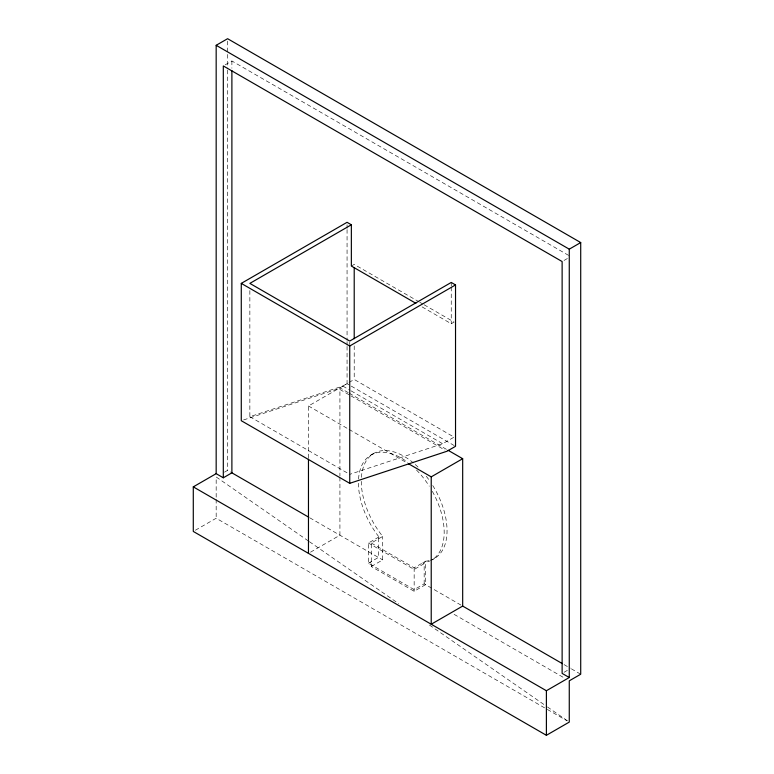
<?xml version="1.0" encoding="UTF-8"?>
<svg xmlns="http://www.w3.org/2000/svg" width="774" height="774" viewBox="0 0 774 774"><rect width="100%" height="100%" fill="white"/><g stroke="black" fill="none" stroke-linecap="round" stroke-linejoin="round"><path stroke-width="0.58" stroke-dasharray="3.87 2.9" d="M225.215 64.832L231.89 60.982L569.654 255.991M351.357 266.053L354.211 264.408L418.724 301.647M249.857 290.598L249.857 416.702L342.776 386.062L347.971 383.062M349.016 382.462L354.211 379.463L454.096 437.126L442.66 443.734L349.742 474.365M308.468 457.927L308.468 405.982L347.062 383.701L350.196 385.51M422.101 306.901L451.242 323.726L454.096 322.071L423.92 304.656M564.033 260.451L569.751 257.142M224.479 472.159L227.604 470.36L230.729 472.159M195.367 530.238L216.169 518.232L546.289 708.829M370.969 455.044L373.832 453.4M310.5 552.191L339.921 535.202L339.921 477.219M460.994 605.104L424.171 583.848L414.158 589.624L368.414 563.211L368.414 543.029L378.418 537.253L379.85 538.085A60.653 35.014 60 0 1 358.41 482.812M429.135 560.599A60.653 35.014 60 0 1 425.603 561.189L425.603 584.67L414.158 591.278L371.278 566.51L371.278 543.029L382.714 536.43A60.653 35.014 60 0 1 361.264 481.157M368.414 563.211L378.418 557.435L378.418 537.253M371.278 566.51L382.714 559.912L382.714 536.43M371.278 543.029L414.158 567.797L425.603 561.189M424.171 583.848L424.171 563.666L414.158 569.441L368.414 543.029M434.485 558.451L431.621 560.095A60.653 35.014 60 0 0 431.621 490.068M564.033 672.296L567.845 670.1M243.558 419.953L338.49 388.654L349.954 395.272M419.76 302.247L422.885 304.056M351.232 386.11L455.528 446.317M342.776 386.062L350.061 390.27M351.096 390.87L442.66 443.734M348.242 392.631L339.921 387.832L339.921 476.01M349.277 393.231L447.072 449.694M350.999 395.882L444.866 450.071M308.468 405.982L348 428.806M349.035 429.415L406.253 462.446M249.857 416.702L348.697 473.765M424.171 563.666L422.739 562.843A60.653 35.014 60 0 0 429.58 561.131M309.793 517.816L382.714 559.912M564.053 664.605L570.303 668.214M571.338 668.813L580.713 674.222M369.846 562.388L371.278 563.211M454.096 614.333L565.088 678.411M547.334 709.429L567.178 720.884M308.41 540.997L216.169 476.958L216.169 498.185M309.397 541.684L398.668 603.662M429.415 625.005L546.463 706.256M547.45 706.943L567.284 720.72M451.242 282.452L451.242 285.993M451.242 287.173L451.242 323.726M414.158 567.797L414.158 591.278M354.211 345.901L354.211 379.463M349.742 342.253L349.742 344.662M347.062 224.721L347.062 228.33M347.062 229.539L347.062 340.347M347.062 341.547L347.062 345.156M347.062 346.365L347.062 383.701M231.89 60.982L231.89 68.228M227.604 41.119L227.604 53.212M227.604 54.422L227.604 68.925M227.604 70.134L227.604 470.36M216.169 499.365L216.169 518.232M361.4 477.364A60.653 35.014 60 0 1 413.451 462.939M415.251 464.497A60.653 35.014 60 0 1 419.353 468.396M426.281 476.281A60.653 35.014 60 0 1 429.618 480.78M432.743 485.511A60.653 35.014 60 0 1 430.267 560.289M358.536 479.019A60.653 35.014 60 0 1 407.821 462.397M416.499 470.041A60.653 35.014 60 0 1 429.28 486.198"/><path stroke-width="1.16" d="M216.169 473.659L216.169 45.298L227.604 38.7L580.713 242.562L580.713 674.222L569.267 680.83L569.267 722.094L546.396 735.3L193.287 531.438L193.287 486.865L216.169 473.659L223.309 477.79L231.89 472.837L308.758 517.216M351.357 224.789L249.857 283.39L349.742 341.053L451.242 282.452L455.528 284.929L455.528 446.317L446.946 451.271L349.742 483.324L241.275 420.708L241.275 283.39L347.062 222.312L351.357 224.789L351.357 266.053L415.861 303.302M241.275 283.39L349.742 346.007L455.528 284.929M216.169 45.298L569.267 249.17L580.713 242.562M431.224 476.861L462.678 458.701L462.678 606.081L431.224 624.231L431.224 476.861L408.333 463.645M193.287 486.865L546.396 690.727L569.267 677.521L569.267 249.17M448.107 450.294L462.678 458.701M462.678 606.081L562.388 663.647M569.267 677.521L562.127 673.399L562.127 261.544L223.309 65.935L223.309 477.79M546.396 690.727L546.396 735.3M354.211 267.998L354.211 338.712M349.742 346.007L349.742 483.324M308.468 459.137L308.468 553.362M231.89 70.647L231.89 472.837"/></g></svg>
